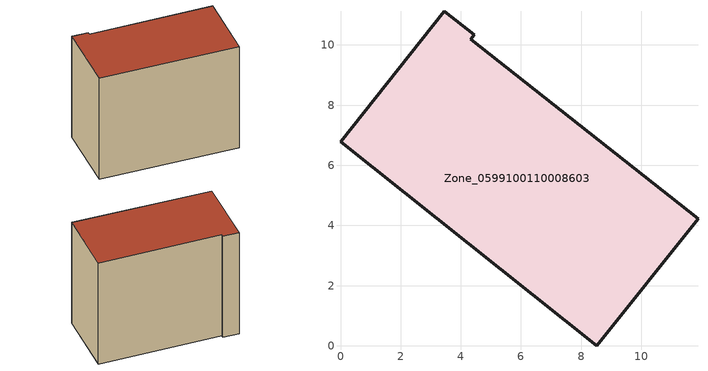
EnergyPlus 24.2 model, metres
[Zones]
Zone_0599100110008603
 floor ground (C_G): 0,6.79 3.46,11.12 4.45,10.34 4.33,10.19 11.88,4.22 8.52,0 z0.71
 wall outside (C_F): 8.52,0 11.88,4.22 4.33,10.19 4.45,10.34 3.46,11.12 0,6.79 8.52,0 z0.71:9.75
 roof outside (C_R): 3.46,11.12 0,6.79 8.52,0 11.88,4.22 4.33,10.19 4.45,10.34 z9.75
[BUILDING]
Pand.0599100110008603: North Axis=0; Terrain=City; Loads Convergence Tolerance Value=0.04; Temperature Convergence Tolerance Value=0.4; Solar Distribution=FullExterior; Maximum Number of Warmup Days=25; Minimum Number of Warmup Days=1
[Site:Location]
Rotterdam.The.Hague.AP_ZH_NLD Design_Conditions: Latitude=51.96; Longitude=4.45; Time Zone=1; Elevation=-4.5
[SITE:GROUNDTEMPERATURE:BUILDINGSURFACE]
18, 18, 18, 18, 18, 18, 18, 18, 18, 18, 18, 18
[MATERIAL] Thermal Absorptance=0.9; Solar Absorptance=0.7; Visible Absorptance=0.7
Name | Roughness | Thickness | Conductivity | Density | Specific Heat
G.TI.2015-2018 | MediumSmooth | 0.15 | 0.0428571 | 540 | 1210
F.TI.2015-2018 | Rough | 0.3 | 0.0666667 | 1920 | 840
R.TI.2015-2018 | MediumRough | 0.2 | 0.0333333 | 1500 | 1000
[CONSTRUCTION]
C_G: G.TI.2015-2018
C_F: F.TI.2015-2018
C_R: R.TI.2015-2018
[ZONE]
Zone_0599100110008603: Type=1; Multiplier=1; Ceiling Height=Autocalculate; Volume=Autocalculate; Floor Area=autocalculate; Part of Total Floor Area=Yes
[ZONEINFILTRATION:DESIGNFLOWRATE]
Infil_Zone_0599100110008603: Zone or ZoneList or Space or SpaceList=Zone_0599100110008603; Schedule=AlwaysOn; Design Flow Rate Calculation Method=Flow/Area; Flow Rate per Floor Area=0.0015; Constant Term Coefficient=1; Temperature Term Coefficient=0; Velocity Term Coefficient=0; Velocity Squared Term Coefficient=0
[HVACTEMPLATE:ZONE:IDEALLOADSAIRSYSTEM]
Zone_0599100110008603: Maximum Heating Supply Air Temperature=50; Minimum Cooling Supply Air Temperature=13; Maximum Heating Supply Air Humidity Ratio=0.0156; Minimum Cooling Supply Air Humidity Ratio=0.0077; Heating Limit=NoLimit; Cooling Limit=NoLimit; Dehumidification Control Type=ConstantSensibleHeatRatio; Cooling Sensible Heat Ratio=0.7; Dehumidification Setpoint=60; Humidification Control Type=None; Humidification Setpoint=30; Outdoor Air Method=None; Outdoor Air Flow Rate per Person=0.00944; Outdoor Air Flow Rate per Zone Floor Area=0; Outdoor Air Flow Rate per Zone=0; Demand Controlled Ventilation Type=None; Outdoor Air Economizer Type=NoEconomizer; Heat Recovery Type=None; Sensible Heat Recovery Effectiveness=0.7; Latent Heat Recovery Effectiveness=0.65
[ZONECONTROL:THERMOSTAT]
ThermostatControl_Zone_0599100110008603: Zone or ZoneList=Zone_0599100110008603; Control Type Schedule=DualSetpointControlType; Control 1=Thermostat_Zone_0599100110008603; Temperature Difference Between Cutout And Setpoint=0
[THERMOSTATSETPOINT:DUALSETPOINT]
Thermostat_Zone_0599100110008603: Heating Setpoint Temperature Schedule=HeatingSetpoint_Zone_0599100110008603; Cooling Setpoint Temperature Schedule=CoolingSetpoint_Zone_0599100110008603
[SCHEDULE:COMPACT]
HeatingSetpoint_Zone_0599100110008603: Through: 12/31, For: AllDays, Until: 24:00, 21
CoolingSetpoint_Zone_0599100110008603: Through: 12/31, For: AllDays, Until: 24:00, 24
DualSetpointControlType: Through: 12/31, For: AllDays, Until: 24:00, 4
AlwaysOn: Through: 12/31, For: AllDays, Until: 24:00, 1
